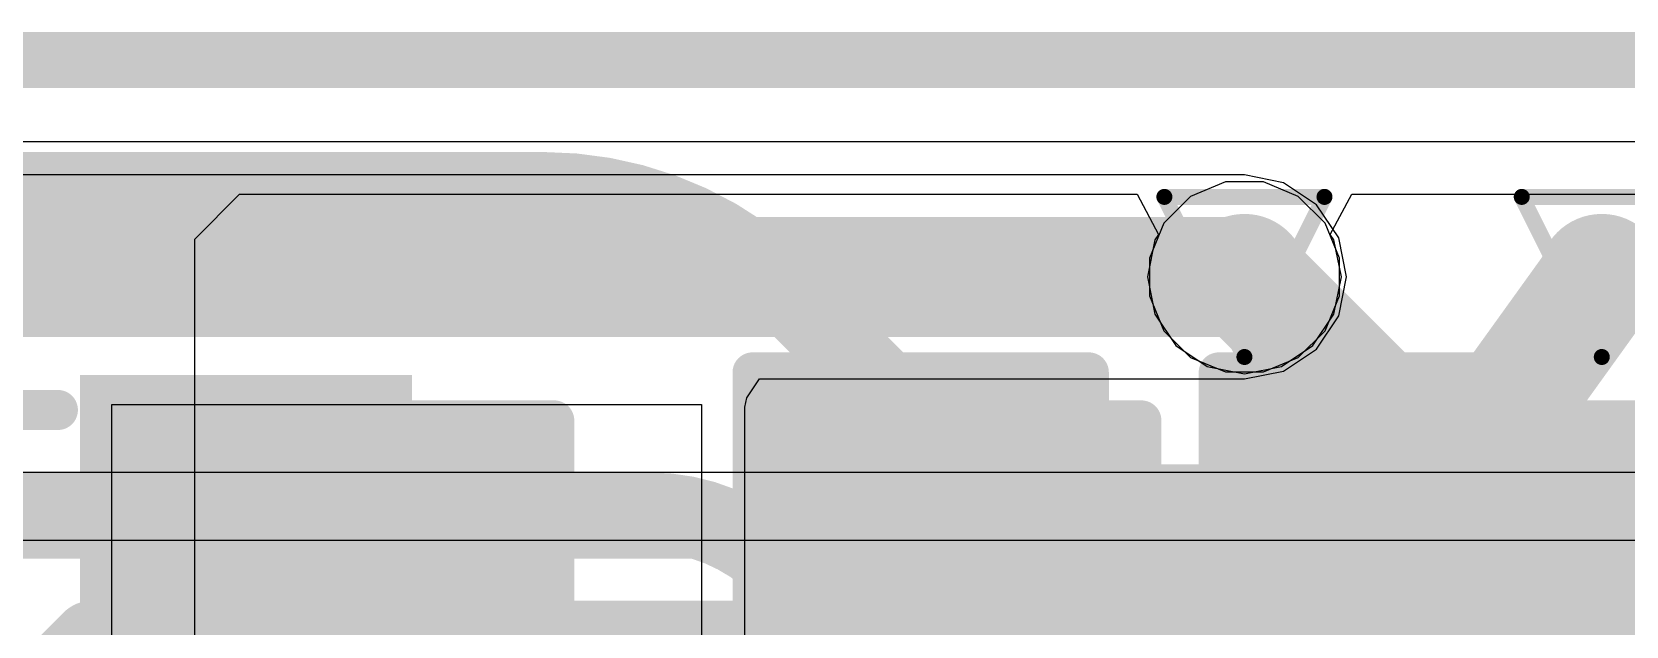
# Model space of a CAD drawing. Header units: inches. Extents: x -6 to 284, y -12 to 154.
# Drawn here: x 38.56 to 43.62, y 18.56 to 20.45 of the extents above; entities that cross this region are included whole.
import ezdxf

# ---------------------------------------------------------------- set-up
doc = ezdxf.new("R2010")
doc.units = ezdxf.units.IN
for name, color, linetype in [('Board Outline', 216, 'Continuous'), ('Bottom Layer', 5, 'Continuous'), ('Bottom Overlay', 54, 'Continuous'), ('Bottom Paste', 16, 'Continuous'), ('Bottom Solder', 6, 'Continuous'), ('Drill Drawing', 1, 'Continuous'), ('GND-1', 16, 'Continuous'), ('GND-2', 90, 'Continuous'), ('GND-3', 216, 'Continuous'), ('GND-4', 54, 'Continuous'), ('PWR-1', 156, 'Continuous'), ('PWR-2', 130, 'Continuous'), ('Signal L1', 76, 'Continuous'), ('Signal L2', 6, 'Continuous'), ('Top Layer', 1, 'Continuous'), ('Top Overlay', 2, 'Continuous'), ('Top Paste', 8, 'Continuous'), ('Top Solder', 216, 'Continuous'), ('Via Holes', 16, 'Continuous')]:
    doc.layers.add(name, color=color, linetype=linetype)

# ---------------------------------------------------------------- blocks, each defined once
blk = doc.blocks.new('WPN252012HR24MT__B_247')
at = {"layer": 'Bottom Layer'}
blk.add_hatch(color=5, dxfattribs=at).paths.add_polyline_path([(0.4, 1), (1.25, 1), (1.25, -1), (0.4, -1)])
at = {"layer": 'Bottom Paste'}
blk.add_hatch(color=16, dxfattribs=at).paths.add_polyline_path([(0.4, 1), (1.25, 1), (1.25, -1), (0.4, -1)])
at = {"layer": 'Bottom Solder'}
blk.add_hatch(color=6, dxfattribs=at).paths.add_polyline_path([(0.2984, 1.1016), (1.3516, 1.1016), (1.3516, -1.1016), (0.2984, -1.1016)])
at = {"layer": 'Bottom Overlay'}
blk.add_lwpolyline([(-0.2286, 0.9906, 0.127, 0.127, 0), (0.2286, 0.9906, 0.127, 0.127, 0)], format="xyseb", dxfattribs=at)
blk.add_lwpolyline([(0.1968, 0.9906, 0.0635, 0.0635, 1), (0.2604, 0.9906, 0.0635, 0.0635, 1)], format="xyseb", close=True, dxfattribs=at)
blk = doc.blocks.new('C___0603_B_409')
at = {"layer": 'Bottom Layer'}
blk.add_hatch(color=5, dxfattribs=at).paths.add_polyline_path([(-1.143, -0.4445), (-1.143, 0.4445), (-0.381, 0.4445), (-0.381, -0.4445)])
at = {"layer": 'Bottom Paste'}
blk.add_hatch(color=16, dxfattribs=at).paths.add_polyline_path([(-1.143, -0.4445), (-1.143, 0.4445), (-0.381, 0.4445), (-0.381, -0.4445)])
at = {"layer": 'Bottom Solder'}
blk.add_hatch(color=6, dxfattribs=at).paths.add_polyline_path([(-1.203, -0.5045), (-1.203, 0.5045), (-0.321, 0.5045), (-0.321, -0.5045)])
at = {"layer": 'Bottom Overlay'}
for points in [[(-0.4572, 0.5334, 0.127, 0.127, 0), (-1.2446, 0.5334, 0.127, 0.127, 0)], [(-1.2446, -0.5334, 0.127, 0.127, 0), (-1.2446, 0.5334, 0.127, 0.127, 0)], [(-0.4572, -0.5334, 0.127, 0.127, 0), (-1.2446, -0.5334, 0.127, 0.127, 0)]]:
    blk.add_lwpolyline(points, format="xyseb", dxfattribs=at)
for points in [[(-1.2764, 0.5334, 0.0635, 0.0635, 1), (-1.2128, 0.5334, 0.0635, 0.0635, 1)], [(-1.2764, 0.5334, 0.0635, 0.0635, 1), (-1.2128, 0.5334, 0.0635, 0.0635, 1)], [(-0.4889, 0.5334, 0.0635, 0.0635, 1), (-0.4254, 0.5334, 0.0635, 0.0635, 1)], [(-1.2764, -0.5334, 0.0635, 0.0635, 1), (-1.2128, -0.5334, 0.0635, 0.0635, 1)], [(-1.2764, -0.5334, 0.0635, 0.0635, 1), (-1.2128, -0.5334, 0.0635, 0.0635, 1)], [(-0.4889, -0.5334, 0.0635, 0.0635, 1), (-0.4254, -0.5334, 0.0635, 0.0635, 1)]]:
    blk.add_lwpolyline(points, format="xyseb", close=True, dxfattribs=at)
blk = doc.blocks.new('C___0603_B_413')
at = {"layer": 'Bottom Layer'}
blk.add_hatch(color=5, dxfattribs=at).paths.add_polyline_path([(-1.143, -0.4445), (-1.143, 0.4445), (-0.381, 0.4445), (-0.381, -0.4445)])
at = {"layer": 'Bottom Paste'}
blk.add_hatch(color=16, dxfattribs=at).paths.add_polyline_path([(-1.143, -0.4445), (-1.143, 0.4445), (-0.381, 0.4445), (-0.381, -0.4445)])
at = {"layer": 'Bottom Solder'}
blk.add_hatch(color=6, dxfattribs=at).paths.add_polyline_path([(-1.203, -0.5045), (-1.203, 0.5045), (-0.321, 0.5045), (-0.321, -0.5045)])
at = {"layer": 'Bottom Overlay'}
for points in [[(-0.4572, 0.5334, 0.127, 0.127, 0), (-1.2446, 0.5334, 0.127, 0.127, 0)], [(-1.2446, -0.5334, 0.127, 0.127, 0), (-1.2446, 0.5334, 0.127, 0.127, 0)], [(-0.4572, -0.5334, 0.127, 0.127, 0), (-1.2446, -0.5334, 0.127, 0.127, 0)]]:
    blk.add_lwpolyline(points, format="xyseb", dxfattribs=at)
for points in [[(-1.2764, 0.5334, 0.0635, 0.0635, 1), (-1.2128, 0.5334, 0.0635, 0.0635, 1)], [(-1.2764, 0.5334, 0.0635, 0.0635, 1), (-1.2128, 0.5334, 0.0635, 0.0635, 1)], [(-0.4889, 0.5334, 0.0635, 0.0635, 1), (-0.4254, 0.5334, 0.0635, 0.0635, 1)], [(-1.2764, -0.5334, 0.0635, 0.0635, 1), (-1.2128, -0.5334, 0.0635, 0.0635, 1)], [(-1.2764, -0.5334, 0.0635, 0.0635, 1), (-1.2128, -0.5334, 0.0635, 0.0635, 1)], [(-0.4889, -0.5334, 0.0635, 0.0635, 1), (-0.4254, -0.5334, 0.0635, 0.0635, 1)]]:
    blk.add_lwpolyline(points, format="xyseb", close=True, dxfattribs=at)
blk = doc.blocks.new('C___0603_450')
at = {"layer": 'Top Layer'}
blk.add_hatch(color=1, dxfattribs=at).paths.add_polyline_path([(-0.381, 0.4445), (-0.381, -0.4445), (-1.143, -0.4445), (-1.143, 0.4445)])
at = {"layer": 'Top Paste'}
blk.add_hatch(color=8, dxfattribs=at).paths.add_polyline_path([(-0.381, 0.4445), (-0.381, -0.4445), (-1.143, -0.4445), (-1.143, 0.4445)])
at = {"layer": 'Top Solder'}
blk.add_hatch(color=216, dxfattribs=at).paths.add_polyline_path([(-0.321, 0.5045), (-0.321, -0.5045), (-1.203, -0.5045), (-1.203, 0.5045)])
at = {"layer": 'Top Overlay'}
for points in [[(-1.2446, -0.5334, 0.127, 0.127, 0), (-1.2446, 0.5334, 0.127, 0.127, 0)], [(-0.4572, -0.5334, 0.127, 0.127, 0), (-1.2446, -0.5334, 0.127, 0.127, 0)]]:
    blk.add_lwpolyline(points, format="xyseb", dxfattribs=at)
blk.add_lwpolyline([(-1.2764, -0.5334, 0.0635, 0.0635, 1), (-1.2128, -0.5334, 0.0635, 0.0635, 1)], format="xyseb", close=True, dxfattribs=at)
blk.add_lwpolyline([(-1.2764, -0.5334, 0.0635, 0.0635, 1), (-1.2128, -0.5334, 0.0635, 0.0635, 1)], format="xyseb", close=True, dxfattribs=at)
blk = doc.blocks.new('C___0603_451')
at = {"layer": 'Top Layer'}
blk.add_hatch(color=1, dxfattribs=at).paths.add_polyline_path([(-0.381, 0.4445), (-0.381, -0.4445), (-1.143, -0.4445), (-1.143, 0.4445)])
at = {"layer": 'Top Paste'}
blk.add_hatch(color=8, dxfattribs=at).paths.add_polyline_path([(-0.381, 0.4445), (-0.381, -0.4445), (-1.143, -0.4445), (-1.143, 0.4445)])
at = {"layer": 'Top Solder'}
blk.add_hatch(color=216, dxfattribs=at).paths.add_polyline_path([(-0.321, 0.5045), (-0.321, -0.5045), (-1.203, -0.5045), (-1.203, 0.5045)])
at = {"layer": 'Top Overlay'}
for points in [[(-1.2446, -0.5334, 0.127, 0.127, 0), (-1.2446, 0.5334, 0.127, 0.127, 0)], [(-0.4572, 0.5334, 0.127, 0.127, 0), (-1.2446, 0.5334, 0.127, 0.127, 0)], [(-0.4572, -0.5334, 0.127, 0.127, 0), (-1.2446, -0.5334, 0.127, 0.127, 0)]]:
    blk.add_lwpolyline(points, format="xyseb", dxfattribs=at)
for points in [[(-1.2764, 0.5334, 0.0635, 0.0635, 1), (-1.2128, 0.5334, 0.0635, 0.0635, 1)], [(-1.2764, 0.5334, 0.0635, 0.0635, 1), (-1.2128, 0.5334, 0.0635, 0.0635, 1)], [(-1.2764, -0.5334, 0.0635, 0.0635, 1), (-1.2128, -0.5334, 0.0635, 0.0635, 1)], [(-1.2764, -0.5334, 0.0635, 0.0635, 1), (-1.2128, -0.5334, 0.0635, 0.0635, 1)]]:
    blk.add_lwpolyline(points, format="xyseb", close=True, dxfattribs=at)
blk = doc.blocks.new('C___0603_452')
at = {"layer": 'Top Layer'}
blk.add_hatch(color=1, dxfattribs=at).paths.add_polyline_path([(-0.381, 0.4445), (-0.381, -0.4445), (-1.143, -0.4445), (-1.143, 0.4445)])
at = {"layer": 'Top Paste'}
blk.add_hatch(color=8, dxfattribs=at).paths.add_polyline_path([(-0.381, 0.4445), (-0.381, -0.4445), (-1.143, -0.4445), (-1.143, 0.4445)])
at = {"layer": 'Top Solder'}
blk.add_hatch(color=216, dxfattribs=at).paths.add_polyline_path([(-0.321, 0.5045), (-0.321, -0.5045), (-1.203, -0.5045), (-1.203, 0.5045)])
at = {"layer": 'Top Overlay'}
for points in [[(-1.2446, -0.5334, 0.127, 0.127, 0), (-1.2446, 0.5334, 0.127, 0.127, 0)], [(-0.4572, 0.5334, 0.127, 0.127, 0), (-1.2446, 0.5334, 0.127, 0.127, 0)], [(-0.4572, -0.5334, 0.127, 0.127, 0), (-1.2446, -0.5334, 0.127, 0.127, 0)]]:
    blk.add_lwpolyline(points, format="xyseb", dxfattribs=at)
for points in [[(-1.2764, 0.5334, 0.0635, 0.0635, 1), (-1.2128, 0.5334, 0.0635, 0.0635, 1)], [(-1.2764, 0.5334, 0.0635, 0.0635, 1), (-1.2128, 0.5334, 0.0635, 0.0635, 1)], [(-1.2764, -0.5334, 0.0635, 0.0635, 1), (-1.2128, -0.5334, 0.0635, 0.0635, 1)], [(-1.2764, -0.5334, 0.0635, 0.0635, 1), (-1.2128, -0.5334, 0.0635, 0.0635, 1)]]:
    blk.add_lwpolyline(points, format="xyseb", close=True, dxfattribs=at)

msp = doc.modelspace()

# ---------------------------------------------------------------- hatches: boundary and pattern name
at = {"layer": 'Bottom Layer'}
h = msp.add_hatch(color=5, dxfattribs=at)
edge = h.paths.add_edge_path()
edge.add_arc((42.4069, 19.6711), 0.2, 0, 360)
h = msp.add_hatch(color=5, dxfattribs=at)
edge = h.paths.add_edge_path()
edge.add_arc((43.5407, 19.6711), 0.2, 0, 360)
at = {"layer": 'GND-1'}
h = msp.add_hatch(color=16, dxfattribs=at)
edge = h.paths.add_edge_path()
edge.add_arc((42.4069, 19.6711), 0.2, 0, 360)
h = msp.add_hatch(color=16, dxfattribs=at)
edge = h.paths.add_edge_path()
edge.add_arc((43.5407, 19.6711), 0.2, 0, 360)
at = {"layer": 'GND-2'}
h = msp.add_hatch(color=90, dxfattribs=at)
edge = h.paths.add_edge_path()
edge.add_arc((42.4069, 19.6711), 0.2, 0, 360)
h = msp.add_hatch(color=90, dxfattribs=at)
edge = h.paths.add_edge_path()
edge.add_arc((43.5407, 19.6711), 0.2, 0, 360)
at = {"layer": 'GND-3'}
h = msp.add_hatch(color=216, dxfattribs=at)
edge = h.paths.add_edge_path()
edge.add_arc((42.4069, 19.6711), 0.2, 0, 360)
h = msp.add_hatch(color=216, dxfattribs=at)
edge = h.paths.add_edge_path()
edge.add_arc((43.5407, 19.6711), 0.2, 0, 360)
at = {"layer": 'GND-4'}
h = msp.add_hatch(color=54, dxfattribs=at)
edge = h.paths.add_edge_path()
edge.add_arc((42.4069, 19.6711), 0.2, 0, 360)
h = msp.add_hatch(color=54, dxfattribs=at)
edge = h.paths.add_edge_path()
edge.add_arc((43.5407, 19.6711), 0.2, 0, 360)
at = {"layer": 'PWR-1'}
h = msp.add_hatch(color=156, dxfattribs=at)
edge = h.paths.add_edge_path()
edge.add_arc((42.4069, 19.6711), 0.2, 0, 360)
h = msp.add_hatch(color=156, dxfattribs=at)
edge = h.paths.add_edge_path()
edge.add_arc((43.5407, 19.6711), 0.2, 0, 360)
at = {"layer": 'PWR-2'}
h = msp.add_hatch(color=130, dxfattribs=at)
edge = h.paths.add_edge_path()
edge.add_arc((42.4069, 19.6711), 0.2, 0, 360)
h = msp.add_hatch(color=130, dxfattribs=at)
edge = h.paths.add_edge_path()
edge.add_arc((43.5407, 19.6711), 0.2, 0, 360)
at = {"layer": 'Signal L1'}
h = msp.add_hatch(color=76, dxfattribs=at)
edge = h.paths.add_edge_path()
edge.add_arc((42.4069, 19.6711), 0.2, 0, 360)
h = msp.add_hatch(color=76, dxfattribs=at)
edge = h.paths.add_edge_path()
edge.add_arc((43.5407, 19.6711), 0.2, 0, 360)
at = {"layer": 'Signal L2'}
h = msp.add_hatch(color=6, dxfattribs=at)
edge = h.paths.add_edge_path()
edge.add_arc((42.4069, 19.6711), 0.2, 0, 360)
h = msp.add_hatch(color=6, dxfattribs=at)
edge = h.paths.add_edge_path()
edge.add_arc((43.5407, 19.6711), 0.2, 0, 360)
at = {"layer": 'Top Layer'}
h = msp.add_hatch(color=1, dxfattribs=at)
edge = h.paths.add_edge_path()
edge.add_arc((42.4069, 19.6711), 0.2, 0, 360)
h = msp.add_hatch(color=1, dxfattribs=at)
edge = h.paths.add_edge_path()
edge.add_arc((43.5407, 19.6711), 0.2, 0, 360)
at = {"layer": 'Via Holes'}
h = msp.add_hatch(color=7, dxfattribs=at)
edge = h.paths.add_edge_path()
edge.add_arc((42.4069, 19.6711), 0.1, 0, 360)
h = msp.add_hatch(color=7, dxfattribs=at)
edge = h.paths.add_edge_path()
edge.add_arc((43.5407, 19.6711), 0.1, 0, 360)

# ---------------------------------------------------------------- linework, layer by layer
at = {"layer": 'Board Outline'}
msp.add_lwpolyline([(12.0364, 20.3599, 0.1778, 0.1778, 0), (75.5509, 20.3599, 0.1778, 0.1778, 0)], format="xyseb", dxfattribs=at)
at = {"layer": 'Bottom Layer'}
for p, q in [((12.0364, 20.1009), (45.7536, 20.1009)), ((42.4069, 19.9948), (37.0171, 19.9948)), ((42.5308, 19.9701), (42.4069, 19.9948)), ((42.6358, 19.9), (42.5308, 19.9701)), ((42.706, 19.7949), (42.6358, 19.9)), ((42.7306, 19.6711), (42.706, 19.7949)), ((42.706, 19.5472), (42.7306, 19.6711)), ((42.6358, 19.4422), (42.706, 19.5472)), ((42.5308, 19.372), (42.6358, 19.4422)), ((40.8281, 19.2872), (40.8683, 19.3473)), ((40.8683, 19.3473), (42.4069, 19.3473)), ((42.4069, 19.3473), (42.5308, 19.372)), ((40.8217, 19.2584), (40.8281, 19.2872)), ((38.8138, 16.4592), (38.8138, 19.2666)), ((38.8138, 19.2666), (40.6843, 19.2666)), ((40.6843, 19.2666), (40.6843, 18.2394)), ((40.8217, 18.2963), (40.8217, 19.2584))]:
    msp.add_line(p, q, dxfattribs=at)
for points in [[(37.0171, 19.6711, 0.381, 0.381, 0), (42.4069, 19.6711, 0.381, 0.381, 0)], [(43.1128, 19.0761, 0.381, 0.381, 0), (43.5407, 19.6711, 0.381, 0.381, 0)], [(42.8588, 18.8856, 0.381, 0.381, 0), (43.1128, 19.0761, 0.381, 0.381, 0)], [(41.3798, 18.8856, 0.381, 0.381, 0), (42.8588, 18.8856, 0.381, 0.381, 0)]]:
    msp.add_lwpolyline(points, format="xyseb", dxfattribs=at)
for points in [[(42.3117, 19.6711, 0.1905, 0.1905, 1), (42.5022, 19.6711, 0.1905, 0.1905, 1)], [(43.4454, 19.6711, 0.1905, 0.1905, 1), (43.6359, 19.6711, 0.1905, 0.1905, 1)], [(43.0176, 19.0761, 0.1905, 0.1905, 1), (43.2081, 19.0761, 0.1905, 0.1905, 1)], [(43.0176, 19.0761, 0.1905, 0.1905, 1), (43.2081, 19.0761, 0.1905, 0.1905, 1)], [(41.2846, 18.8856, 0.1905, 0.1905, 1), (41.4751, 18.8856, 0.1905, 0.1905, 1)], [(42.7636, 18.8856, 0.1905, 0.1905, 1), (42.9541, 18.8856, 0.1905, 0.1905, 1)], [(42.7636, 18.8856, 0.1905, 0.1905, 1), (42.9541, 18.8856, 0.1905, 0.1905, 1)]]:
    msp.add_lwpolyline(points, format="xyseb", close=True, dxfattribs=at)
at = {"layer": 'Drill Drawing'}
for points in [[(42.1529, 19.9251, 0.0508, 0.0508, 0), (42.6609, 19.9251, 0.0508, 0.0508, 0)], [(42.1529, 19.9251, 0.0508, 0.0508, 0), (42.4069, 19.4171, 0.0508, 0.0508, 0)], [(42.4069, 19.4171, 0.0508, 0.0508, 0), (42.6609, 19.9251, 0.0508, 0.0508, 0)], [(43.2867, 19.9251, 0.0508, 0.0508, 0), (43.7947, 19.9251, 0.0508, 0.0508, 0)], [(43.2867, 19.9251, 0.0508, 0.0508, 0), (43.5407, 19.4171, 0.0508, 0.0508, 0)], [(43.5407, 19.4171, 0.0508, 0.0508, 0), (43.7947, 19.9251, 0.0508, 0.0508, 0)]]:
    msp.add_lwpolyline(points, format="xyseb", dxfattribs=at)
for points in [[(42.1402, 19.9251, 0.0254, 0.0254, 1), (42.1656, 19.9251, 0.0254, 0.0254, 1)], [(42.1402, 19.9251, 0.0254, 0.0254, 1), (42.1656, 19.9251, 0.0254, 0.0254, 1)], [(42.6482, 19.9251, 0.0254, 0.0254, 1), (42.6736, 19.9251, 0.0254, 0.0254, 1)], [(42.6482, 19.9251, 0.0254, 0.0254, 1), (42.6736, 19.9251, 0.0254, 0.0254, 1)], [(43.274, 19.9251, 0.0254, 0.0254, 1), (43.2994, 19.9251, 0.0254, 0.0254, 1)], [(43.274, 19.9251, 0.0254, 0.0254, 1), (43.2994, 19.9251, 0.0254, 0.0254, 1)], [(42.3942, 19.4171, 0.0254, 0.0254, 1), (42.4196, 19.4171, 0.0254, 0.0254, 1)], [(42.3942, 19.4171, 0.0254, 0.0254, 1), (42.4196, 19.4171, 0.0254, 0.0254, 1)], [(43.528, 19.4171, 0.0254, 0.0254, 1), (43.5534, 19.4171, 0.0254, 0.0254, 1)], [(43.528, 19.4171, 0.0254, 0.0254, 1), (43.5534, 19.4171, 0.0254, 0.0254, 1)]]:
    msp.add_lwpolyline(points, format="xyseb", close=True, dxfattribs=at)
at = {"layer": 'GND-1'}
for p, q in [((12.0364, 20.1009), (75.5508, 20.1009)), ((42.3469, 19.9727), (42.2361, 19.9267)), ((42.4669, 19.9727), (42.3469, 19.9727)), ((42.5778, 19.9267), (42.4669, 19.9727)), ((42.2361, 19.9267), (42.1512, 19.8419)), ((42.6626, 19.8419), (42.5778, 19.9267)), ((42.1512, 19.8419), (42.1053, 19.7311)), ((42.7085, 19.7311), (42.6626, 19.8419)), ((42.1053, 19.7311), (42.1053, 19.6111)), ((42.7085, 19.6111), (42.7085, 19.7311)), ((42.1053, 19.6111), (42.1512, 19.5002)), ((42.6626, 19.5002), (42.7085, 19.6111)), ((42.1512, 19.5002), (42.2361, 19.4154)), ((42.5778, 19.4154), (42.6626, 19.5002)), ((42.2361, 19.4154), (42.3469, 19.3695)), ((42.4669, 19.3695), (42.5778, 19.4154)), ((42.3469, 19.3695), (42.4669, 19.3695))]:
    msp.add_line(p, q, dxfattribs=at)
at = {"layer": 'GND-2'}
for p, q in [((12.0364, 20.1009), (75.5508, 20.1009)), ((42.3469, 19.9727), (42.2361, 19.9267)), ((42.4669, 19.9727), (42.3469, 19.9727)), ((42.5778, 19.9267), (42.4669, 19.9727)), ((42.2361, 19.9267), (42.1512, 19.8419)), ((42.6626, 19.8419), (42.5778, 19.9267)), ((42.1512, 19.8419), (42.1053, 19.7311)), ((42.7085, 19.7311), (42.6626, 19.8419)), ((42.1053, 19.7311), (42.1053, 19.6111)), ((42.7085, 19.6111), (42.7085, 19.7311)), ((42.1053, 19.6111), (42.1512, 19.5002)), ((42.6626, 19.5002), (42.7085, 19.6111)), ((42.1512, 19.5002), (42.2361, 19.4154)), ((42.5778, 19.4154), (42.6626, 19.5002)), ((42.2361, 19.4154), (42.3469, 19.3695)), ((42.4669, 19.3695), (42.5778, 19.4154)), ((42.3469, 19.3695), (42.4669, 19.3695))]:
    msp.add_line(p, q, dxfattribs=at)
at = {"layer": 'GND-3'}
for p, q in [((12.0364, 20.1009), (75.5508, 20.1009)), ((42.3469, 19.9727), (42.2361, 19.9267)), ((42.4669, 19.9727), (42.3469, 19.9727)), ((42.5778, 19.9267), (42.4669, 19.9727)), ((42.2361, 19.9267), (42.1512, 19.8419)), ((42.6626, 19.8419), (42.5778, 19.9267)), ((42.1512, 19.8419), (42.1053, 19.7311)), ((42.7085, 19.7311), (42.6626, 19.8419)), ((42.1053, 19.7311), (42.1053, 19.6111)), ((42.7085, 19.6111), (42.7085, 19.7311)), ((42.1053, 19.6111), (42.1512, 19.5002)), ((42.6626, 19.5002), (42.7085, 19.6111)), ((42.1512, 19.5002), (42.2361, 19.4154)), ((42.5778, 19.4154), (42.6626, 19.5002)), ((42.2361, 19.4154), (42.3469, 19.3695)), ((42.4669, 19.3695), (42.5778, 19.4154)), ((42.3469, 19.3695), (42.4669, 19.3695))]:
    msp.add_line(p, q, dxfattribs=at)
at = {"layer": 'GND-4'}
for p, q in [((12.0364, 20.1009), (75.5508, 20.1009)), ((42.3469, 19.9727), (42.2361, 19.9267)), ((42.4669, 19.9727), (42.3469, 19.9727)), ((42.5778, 19.9267), (42.4669, 19.9727)), ((42.2361, 19.9267), (42.1512, 19.8419)), ((42.6626, 19.8419), (42.5778, 19.9267)), ((42.1512, 19.8419), (42.1053, 19.7311)), ((42.7085, 19.7311), (42.6626, 19.8419)), ((42.1053, 19.7311), (42.1053, 19.6111)), ((42.7085, 19.6111), (42.7085, 19.7311)), ((42.1053, 19.6111), (42.1512, 19.5002)), ((42.6626, 19.5002), (42.7085, 19.6111)), ((42.1512, 19.5002), (42.2361, 19.4154)), ((42.5778, 19.4154), (42.6626, 19.5002)), ((42.2361, 19.4154), (42.3469, 19.3695)), ((42.4669, 19.3695), (42.5778, 19.4154)), ((42.3469, 19.3695), (42.4669, 19.3695))]:
    msp.add_line(p, q, dxfattribs=at)
at = {"layer": 'PWR-1'}
for points in [[(35.6613, 19.9406, 0.254, 0.254, 0), (40.1801, 19.9406, 0.254, 0.254, 0)], [(40.1801, 19.9406, 0.254, 0.254, 0), (40.1817, 19.9406, 0.254, 0.254, 0)], [(40.1817, 19.9406, 0.254, 0.254, -0.199381), (40.9577, 19.6183, 0.254, 0.254, 0)], [(40.9577, 19.6183, 0.254, 0.254, 0), (41.6904, 18.8856, 0.254, 0.254, 0)], [(36.8797, 18.9237, 0.254, 0.254, 0), (40.5204, 18.9237, 0.254, 0.254, 0)], [(40.5204, 18.9237, 0.254, 0.254, 0), (40.5204, 18.9237, 0.254, 0.254, 0)], [(40.5204, 18.9237, 0.254, 0.254, -0.198762), (40.9348, 18.7522, 0.254, 0.254, 0)], [(41.6904, 18.8856, 0.254, 0.254, 0), (41.7253, 18.8507, 0.254, 0.254, 0)], [(42.422, 18.5622, 0.254, 0.254, -0.198912), (41.7253, 18.8507, 0.254, 0.254, 0)], [(40.9348, 18.7522, 0.254, 0.254, 0), (40.9359, 18.7511, 0.254, 0.254, 0)], [(40.9359, 18.7511, 0.254, 0.254, 0), (41.6336, 18.0535, 0.254, 0.254, 0)], [(42.422, 18.5622, 0.254, 0.254, 0), (57.4053, 18.5622, 0.254, 0.254, 0)]]:
    msp.add_lwpolyline(points, format="xyseb", dxfattribs=at)
for points in [[(40.1166, 19.9406, 0.127, 0.127, 1), (40.2436, 19.9406, 0.127, 0.127, 1)], [(40.1166, 19.9406, 0.127, 0.127, 1), (40.2436, 19.9406, 0.127, 0.127, 1)], [(40.1182, 19.9406, 0.127, 0.127, 1), (40.2452, 19.9406, 0.127, 0.127, 1)], [(40.1182, 19.9406, 0.127, 0.127, 1), (40.2452, 19.9406, 0.127, 0.127, 1)], [(40.8942, 19.6183, 0.127, 0.127, 1), (41.0212, 19.6183, 0.127, 0.127, 1)], [(40.8942, 19.6183, 0.127, 0.127, 1), (41.0212, 19.6183, 0.127, 0.127, 1)], [(40.4569, 18.9237, 0.127, 0.127, 1), (40.5839, 18.9237, 0.127, 0.127, 1)], [(40.4569, 18.9237, 0.127, 0.127, 1), (40.5839, 18.9237, 0.127, 0.127, 1)], [(40.4569, 18.9237, 0.127, 0.127, 1), (40.5839, 18.9237, 0.127, 0.127, 1)], [(40.4569, 18.9237, 0.127, 0.127, 1), (40.5839, 18.9237, 0.127, 0.127, 1)], [(41.6269, 18.8856, 0.127, 0.127, 1), (41.7539, 18.8856, 0.127, 0.127, 1)], [(41.6269, 18.8856, 0.127, 0.127, 1), (41.7539, 18.8856, 0.127, 0.127, 1)], [(41.6618, 18.8507, 0.127, 0.127, 1), (41.7888, 18.8507, 0.127, 0.127, 1)], [(41.6618, 18.8507, 0.127, 0.127, 1), (41.7888, 18.8507, 0.127, 0.127, 1)], [(40.8713, 18.7522, 0.127, 0.127, 1), (40.9983, 18.7522, 0.127, 0.127, 1)], [(40.8713, 18.7522, 0.127, 0.127, 1), (40.9983, 18.7522, 0.127, 0.127, 1)], [(40.8724, 18.7511, 0.127, 0.127, 1), (40.9994, 18.7511, 0.127, 0.127, 1)], [(40.8724, 18.7511, 0.127, 0.127, 1), (40.9994, 18.7511, 0.127, 0.127, 1)], [(42.3585, 18.5622, 0.127, 0.127, 1), (42.4855, 18.5622, 0.127, 0.127, 1)], [(42.3585, 18.5622, 0.127, 0.127, 1), (42.4855, 18.5622, 0.127, 0.127, 1)]]:
    msp.add_lwpolyline(points, format="xyseb", close=True, dxfattribs=at)
at = {"layer": 'PWR-2'}
for points in [[(42.4069, 19.6711, 0.381, 0.381, 0), (43.0079, 19.0701, 0.381, 0.381, 0)], [(43.0079, 19.0701, 0.381, 0.381, 0), (55.3364, 19.0701, 0.381, 0.381, 0)], [(38.0988, 17.8651, 0.254, 0.254, 0), (38.7503, 18.5166, 0.254, 0.254, 0)], [(38.7503, 18.5166, 0.254, 0.254, 0), (55.1182, 18.5166, 0.254, 0.254, 0)]]:
    msp.add_lwpolyline(points, format="xyseb", dxfattribs=at)
for points in [[(42.3117, 19.6711, 0.1905, 0.1905, 1), (42.5022, 19.6711, 0.1905, 0.1905, 1)], [(42.9126, 19.0701, 0.1905, 0.1905, 1), (43.1031, 19.0701, 0.1905, 0.1905, 1)], [(42.9126, 19.0701, 0.1905, 0.1905, 1), (43.1031, 19.0701, 0.1905, 0.1905, 1)], [(38.6868, 18.5166, 0.127, 0.127, 1), (38.8138, 18.5166, 0.127, 0.127, 1)], [(38.6868, 18.5166, 0.127, 0.127, 1), (38.8138, 18.5166, 0.127, 0.127, 1)]]:
    msp.add_lwpolyline(points, format="xyseb", close=True, dxfattribs=at)
at = {"layer": 'Signal L1'}
for p, q in [((12.0364, 20.1009), (75.5508, 20.1009)), ((42.3469, 19.9727), (42.2361, 19.9267)), ((42.4669, 19.9727), (42.3469, 19.9727)), ((42.5778, 19.9267), (42.4669, 19.9727)), ((42.2361, 19.9267), (42.1512, 19.8419)), ((42.6626, 19.8419), (42.5778, 19.9267)), ((42.1512, 19.8419), (42.1053, 19.7311)), ((42.7085, 19.7311), (42.6626, 19.8419)), ((42.1053, 19.7311), (42.1053, 19.6111)), ((42.7085, 19.6111), (42.7085, 19.7311)), ((42.1053, 19.6111), (42.1512, 19.5002)), ((42.6626, 19.5002), (42.7085, 19.6111)), ((42.1512, 19.5002), (42.2361, 19.4154)), ((42.5778, 19.4154), (42.6626, 19.5002)), ((42.2361, 19.4154), (42.3469, 19.3695)), ((42.4669, 19.3695), (42.5778, 19.4154)), ((42.3469, 19.3695), (42.4669, 19.3695)), ((62.7535, 19.0506), (38.0275, 19.0506))]:
    msp.add_line(p, q, dxfattribs=at)
msp.add_lwpolyline([(37.9077, 18.8486, 0.1422, 0.1422, 0), (62.7535, 18.8486, 0.1422, 0.1422, 0)], format="xyseb", dxfattribs=at)
at = {"layer": 'Signal L2'}
for p, q in [((31.6294, 20.1009), (75.5508, 20.1009)), ((42.3469, 19.9727), (42.2361, 19.9267)), ((42.4669, 19.9727), (42.3469, 19.9727)), ((42.5778, 19.9267), (42.4669, 19.9727)), ((42.2361, 19.9267), (42.1512, 19.8419)), ((42.6626, 19.8419), (42.5778, 19.9267)), ((42.1512, 19.8419), (42.1053, 19.7311)), ((42.7085, 19.7311), (42.6626, 19.8419)), ((42.1053, 19.7311), (42.1053, 19.6111)), ((42.7085, 19.6111), (42.7085, 19.7311)), ((42.1053, 19.6111), (42.1512, 19.5002)), ((42.6626, 19.5002), (42.7085, 19.6111)), ((42.1512, 19.5002), (42.2361, 19.4154)), ((42.5778, 19.4154), (42.6626, 19.5002)), ((42.2361, 19.4154), (42.3469, 19.3695)), ((42.4669, 19.3695), (42.5778, 19.4154)), ((42.3469, 19.3695), (42.4669, 19.3695)), ((44.0295, 18.8346), (34.8316, 18.8346))]:
    msp.add_line(p, q, dxfattribs=at)
at = {"layer": 'Top Layer'}
for p, q in [((34.5851, 20.1009), (46.9944, 20.1009)), ((39.0772, 19.7913), (39.2191, 19.9333)), ((39.2191, 19.9333), (42.0666, 19.9333)), ((42.0666, 19.9333), (42.1345, 19.8063)), ((42.3469, 19.9727), (42.2361, 19.9267)), ((42.4669, 19.9727), (42.3469, 19.9727)), ((42.5778, 19.9267), (42.4669, 19.9727)), ((42.6793, 19.8063), (42.7472, 19.9333)), ((42.7472, 19.9333), (45.645, 19.9333)), ((42.2361, 19.9267), (42.1512, 19.8419)), ((42.6626, 19.8419), (42.5778, 19.9267)), ((42.1512, 19.8419), (42.1053, 19.7311)), ((42.7085, 19.7311), (42.6626, 19.8419)), ((39.0772, 18.3522), (39.0772, 19.7913)), ((42.1228, 19.7887), (42.0994, 19.6711)), ((42.1345, 19.8063), (42.1228, 19.7887)), ((42.691, 19.7887), (42.6793, 19.8063)), ((42.7144, 19.6711), (42.691, 19.7887)), ((42.1053, 19.7311), (42.1053, 19.6111)), ((42.7085, 19.6111), (42.7085, 19.7311)), ((42.0994, 19.6711), (42.1228, 19.5534)), ((42.691, 19.5534), (42.7144, 19.6711)), ((42.1053, 19.6111), (42.1512, 19.5002)), ((42.6626, 19.5002), (42.7085, 19.6111)), ((42.1228, 19.5534), (42.1895, 19.4536)), ((42.6244, 19.4536), (42.691, 19.5534)), ((42.1512, 19.5002), (42.2361, 19.4154)), ((42.5778, 19.4154), (42.6626, 19.5002)), ((42.1895, 19.4536), (42.2892, 19.387)), ((42.5246, 19.387), (42.6244, 19.4536)), ((42.2361, 19.4154), (42.3469, 19.3695)), ((42.2892, 19.387), (42.4069, 19.3636)), ((42.4069, 19.3636), (42.5246, 19.387)), ((42.4669, 19.3695), (42.5778, 19.4154)), ((42.3469, 19.3695), (42.4669, 19.3695))]:
    msp.add_line(p, q, dxfattribs=at)

# ---------------------------------------------------------------- block references
at = {"rotation": 270}
for name, p in [('C___0603_B_413', (41.3798, 18.1236)), ('C___0603_B_409', (42.8588, 18.1236)), ('C___0603_452', (39.6838, 17.9712)), ('C___0603_451', (41.5465, 17.9712)), ('C___0603_450', (43.4092, 17.9712))]:
    msp.add_blockref(name, p, dxfattribs=at)
msp.add_blockref('WPN252012HR24MT__B_247', (38.4138, 18.2583))

doc.saveas('drawing.dxf')
